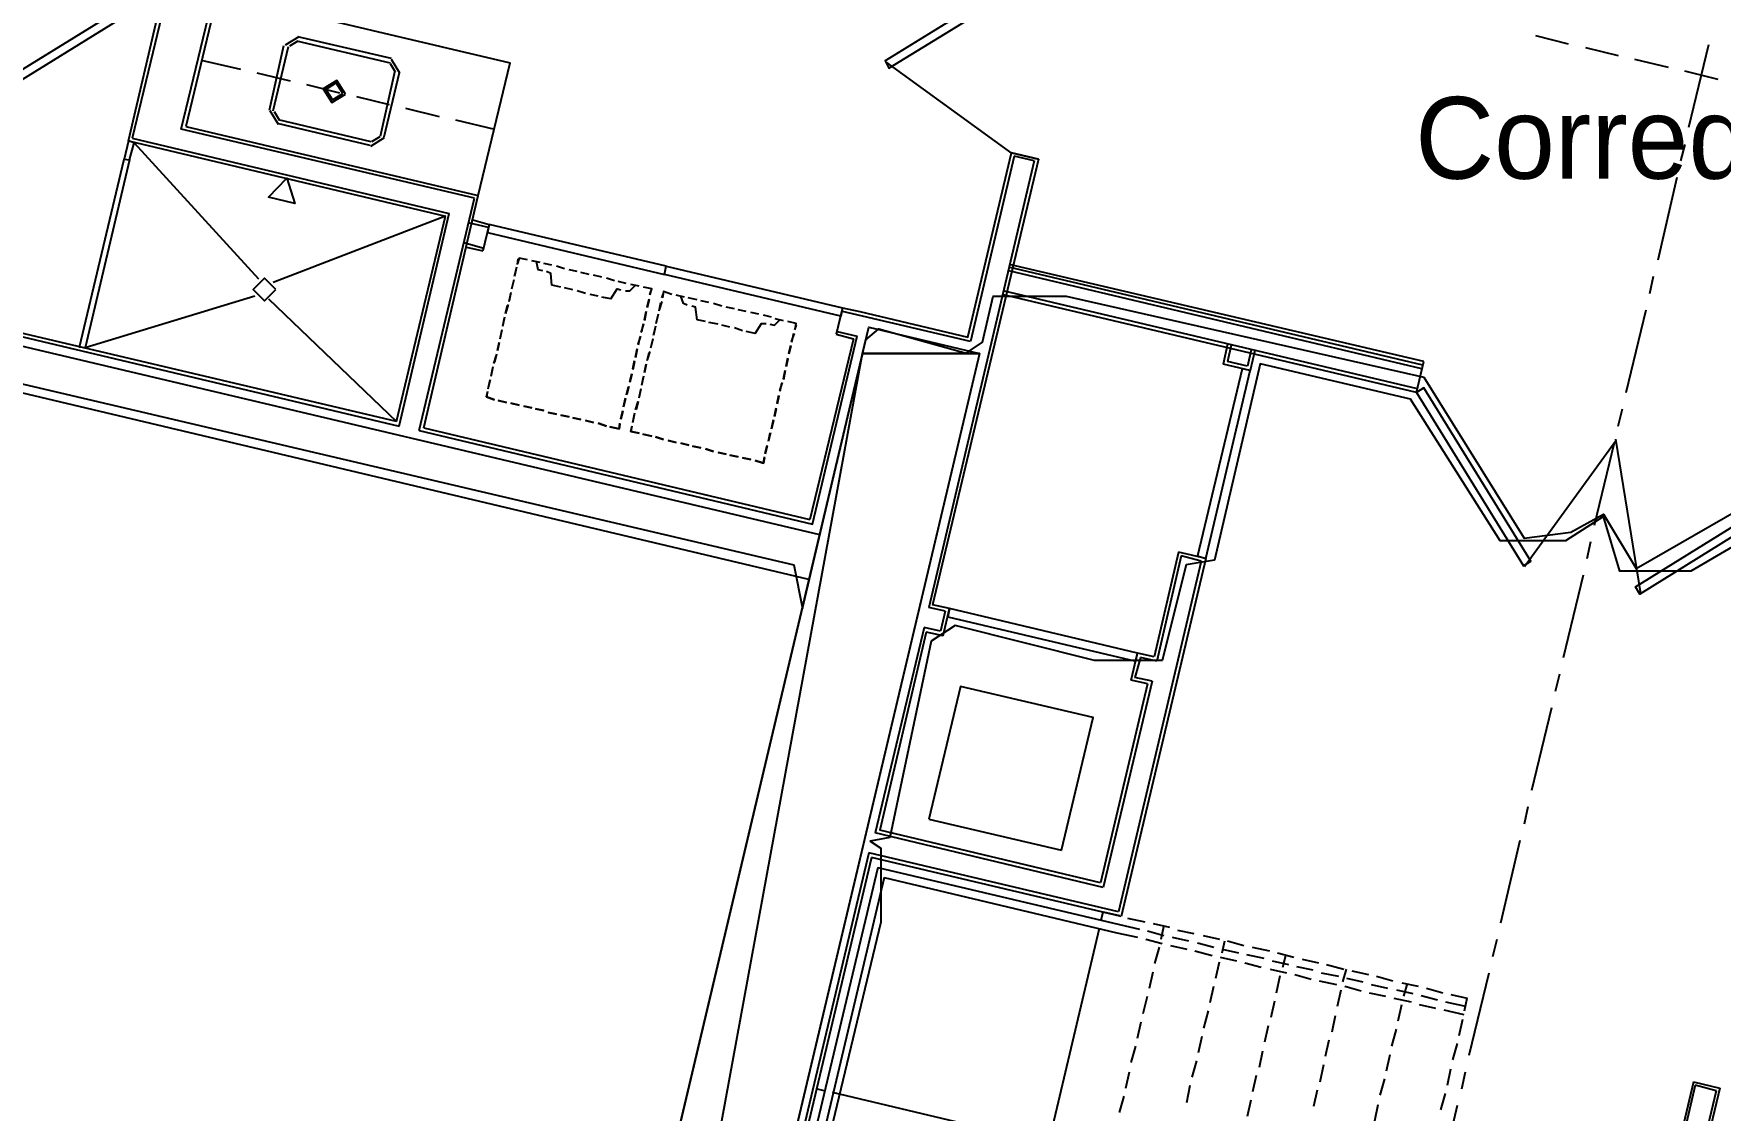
# Model space of a CAD drawing. Header units: feet. Extents: x -84 to 198, y -22 to 181.
# Drawn here: x 55.75 to 80.51, y 93.29 to 109.1 of the extents above; entities that cross this region are included whole.
import ezdxf
from ezdxf.enums import TextEntityAlignment as Align

# ---------------------------------------------------------------- set-up
doc = ezdxf.new("R2010")
doc.units = ezdxf.units.FT
for name, color, linetype in [('A-AREA-COMUN', 252, 'CONTINUOUS'), ('A-AREA-UNIDAD', 30, 'CONTINUOUS'), ('A-LINEA', 7, 'CONTINUOUS'), ('A-LINEA-FINA', 9, 'CONTINUOUS'), ('A-MURO-CONCRETO', 8, 'CONTINUOUS'), ('A-NOMBRE-ESPACIO', 2, 'CONTINUOUS')]:
    doc.layers.add(name, color=color, linetype=linetype)

msp = doc.modelspace()

# ---------------------------------------------------------------- linework, layer by layer
at = {"layer": 'A-AREA-COMUN'}
msp.add_lwpolyline([(49.568, 105.3689), (66.912, 101.2978), (67.04, 100.6578), (67.968, 104.6044), (68.16, 104.7644), (69.44, 104.4089), (69.68, 104.5689), (69.84, 105.2444), (70.912, 105.2444), (76.16, 104.0533), (77.632, 101.6889), (78.32, 101.7778), (78.8, 102.0444), (79.28, 101.2444), (81.44, 102.4889), (82.56, 102.4889), (93.6, 99.8578), (94.848, 104.7644), (96.448, 104.8178), (96.88, 106.7733), (98.16, 106.7733), (104.192, 105.2978)], dxfattribs=at)
at = {"layer": 'A-AREA-UNIDAD'}
msp.add_lwpolyline([(99.6, 103.8044), (98.272, 103.8933), (95.12, 104.6578), (94, 99.8578), (92.832, 99.7333), (82, 102.3289), (80.08, 101.2089), (79.04, 101.2089), (78.8, 102.0089), (78.24, 101.6533), (77.28, 101.6533), (75.968, 103.7333), (73.76, 104.2489), (73.088, 101.3689), (72.672, 101.2978), (72.32, 99.8933), (71.328, 99.8933), (69.28, 100.4089), (68.928, 100.1778), (68.32, 97.2978), (68.032, 97.2444), (68.192, 97.1378), (68.192, 96.0533), (66.432, 88.7289)], dxfattribs=at)
at = {"layer": 'A-LINEA'}
for p, q in [((57.1467, 107.5244), (57.6, 109.4711)), ((57.6667, 109.5111), (57.2, 107.5644)), ((57.92, 107.6978), (58.3867, 109.6444)), ((58.4533, 109.6844), (57.9867, 107.7378)), ((58.4533, 109.6844), (62.7467, 108.6711)), ((59.645, 109.0533), (59.4445, 108.9295)), ((59.6297, 108.9884), (59.5094, 108.9141)), ((59.6133, 108.9911), (60.9867, 108.6711)), ((59.6267, 109.0578), (61, 108.7378)), ((77.8, 109.0711), (78.28, 108.9511)), ((58.2133, 108.7111), (58.7867, 108.5778)), ((59.2133, 107.9778), (59.4267, 108.9244)), ((59.2667, 107.9644), (59.4933, 108.9111)), ((61.1289, 108.5194), (61.005, 108.72)), ((78.5333, 108.8978), (79.0133, 108.7778)), ((79.2533, 108.7244), (79.7467, 108.6044)), ((80.0533, 107.7244), (80.3467, 108.9378)), ((59.0267, 108.5244), (59.52, 108.4044)), ((61.0533, 108.5511), (60.84, 107.5911)), ((61.12, 108.5244), (60.8933, 107.5778)), ((61.064, 108.5348), (60.9897, 108.6551)), ((62.28, 106.7244), (62.7467, 108.6711)), ((68.2575, 108.6828), (70.1145, 107.3385)), ((79.9867, 108.5511), (80.48, 108.4311)), ((59.76, 108.3511), (60.24, 108.2311)), ((59.2178, 107.9695), (59.3416, 107.7689)), ((59.2827, 107.9541), (59.357, 107.8338)), ((60.4933, 108.1778), (60.9733, 108.0578)), ((61.2133, 108.0044), (61.7067, 107.8844)), ((57.9867, 107.7378), (62.28, 106.7244)), ((60.6933, 107.4578), (59.3333, 107.7778)), ((60.7067, 107.5111), (59.3467, 107.8311)), ((61.9467, 107.8311), (62.52, 107.6978)), ((57.1467, 107.5244), (61.8, 106.4178)), ((57.1733, 107.4711), (57.1733, 107.4711)), ((57.2, 107.5644), (61.8533, 106.4578)), ((57.2267, 107.4978), (59.0533, 105.4978)), ((62.2267, 106.6844), (57.92, 107.6978)), ((60.7016, 107.4489), (60.9022, 107.5727)), ((60.717, 107.5138), (60.8373, 107.5881)), ((79.9333, 107.2311), (80, 107.4711)), ((70.44, 107.2311), (68.8933, 100.6711)), ((70.5067, 107.2578), (68.9467, 100.7111)), ((70.1467, 107.2978), (69.5067, 104.5778)), ((70.5067, 107.2578), (70.1067, 107.3511)), ((70.44, 107.2311), (70.1467, 107.2978)), ((79.6, 105.7778), (79.88, 106.9911)), ((61.48, 103.3111), (62.28, 106.7244)), ((61.4133, 103.2711), (62.2267, 106.6844)), ((61.8, 106.4178), (59.2667, 105.4444)), ((61.08, 103.4044), (61.8, 106.4178)), ((61.12, 103.3378), (61.8533, 106.4578)), ((62.1333, 106.3244), (62.4267, 106.2578)), ((62.2, 106.3644), (62.44, 106.2978)), ((62.44, 106.2978), (62.3467, 105.9111)), ((62.0667, 106.0311), (62.36, 105.9511)), ((67.2933, 101.7378), (50.2133, 105.7778)), ((50.3733, 105.8844), (61.12, 103.3378)), ((61.08, 103.4044), (50.3867, 105.9244)), ((62.1067, 105.9644), (62.3467, 105.9111)), ((62.8533, 105.7111), (62.8667, 105.7911)), ((63, 105.7778), (62.88, 105.8044)), ((63.1867, 105.7378), (63.0667, 105.7644)), ((63.1867, 105.7378), (63.0667, 105.7644)), ((62.8, 105.4844), (62.7733, 105.3644)), ((62.84, 105.6711), (62.8133, 105.5378)), ((62.8133, 105.5378), (62.84, 105.6578)), ((63.36, 105.6978), (63.24, 105.7244)), ((63.36, 105.6978), (63.24, 105.7244)), ((63.5467, 105.6444), (63.4267, 105.6844)), ((63.5467, 105.6444), (63.4267, 105.6844)), ((63.7333, 105.6044), (63.6133, 105.6311)), ((63.7333, 105.6044), (63.6133, 105.6311)), ((63.9067, 105.5644), (63.7867, 105.5911)), ((63.9067, 105.5644), (63.7867, 105.5911)), ((64.0933, 105.5244), (63.9733, 105.5511)), ((64.0933, 105.5244), (63.9733, 105.5511)), ((64.28, 105.4711), (64.16, 105.5111)), ((64.28, 105.4711), (64.16, 105.5111)), ((76.1467, 104.2311), (70.0667, 105.6711)), ((76.1333, 104.1778), (70.0667, 105.6178)), ((76.16, 104.2844), (70.08, 105.7111)), ((79.48, 105.2844), (79.5333, 105.5378)), ((67.1333, 101.0844), (49.4133, 105.2844)), ((59, 105.2444), (56.5067, 104.4844)), ((62.76, 105.2978), (62.7333, 105.1778)), ((62.7333, 105.1644), (62.76, 105.2844)), ((62.7733, 105.3511), (62.8, 105.4711)), ((63.4933, 105.3778), (63.36, 105.4044)), ((63.6667, 105.3378), (63.5467, 105.3644)), ((63.8533, 105.2844), (63.7333, 105.3244)), ((64.04, 105.2444), (63.92, 105.2711)), ((64.2267, 105.2044), (64.0933, 105.2311)), ((64.4533, 105.4311), (64.3333, 105.4578)), ((64.4533, 105.4311), (64.3333, 105.4578)), ((64.64, 105.3911), (64.52, 105.4178)), ((64.64, 105.3911), (64.52, 105.4178)), ((64.8267, 105.3511), (64.7067, 105.3778)), ((64.8133, 105.3244), (64.8, 105.2578)), ((64.9733, 105.2178), (65, 105.2844)), ((65.12, 105.2711), (65, 105.3111)), ((65.3067, 105.2311), (65.1867, 105.2578)), ((65.3067, 105.2311), (65.1867, 105.2578)), ((76.0533, 103.8311), (69.9733, 105.2711)), ((76.0667, 103.8844), (69.9867, 105.3244)), ((59.2, 105.2044), (61.08, 103.4044)), ((62.72, 105.1244), (62.68, 104.9911)), ((62.68, 104.9911), (62.7067, 105.1111)), ((64.72, 104.8978), (64.7467, 105.0178)), ((64.7467, 105.0178), (64.72, 104.8844)), ((64.76, 105.0844), (64.7867, 105.2044)), ((64.7867, 105.1911), (64.76, 105.0711)), ((64.9733, 105.1644), (64.9333, 105.0444)), ((64.9333, 105.0311), (64.96, 105.1511)), ((65.4933, 105.1911), (65.36, 105.2178)), ((65.4933, 105.1911), (65.36, 105.2178)), ((65.6667, 105.1511), (65.5467, 105.1778)), ((65.6667, 105.1511), (65.5467, 105.1778)), ((65.8533, 105.0978), (65.7333, 105.1378)), ((65.8533, 105.0978), (65.7333, 105.1378)), ((66.04, 105.0578), (65.92, 105.0844)), ((66.04, 105.0578), (65.92, 105.0844)), ((66.2133, 105.0178), (66.0933, 105.0444)), ((66.2133, 105.0178), (66.0933, 105.0444)), ((66.4, 104.9778), (66.28, 105.0044)), ((66.4, 104.9778), (66.28, 105.0044)), ((67.6267, 105.0711), (67.5333, 104.6844)), ((67.6267, 105.0711), (67.88, 105.0178)), ((67.92, 104.9511), (67.6267, 105.0178)), ((79.1333, 103.8311), (79.4267, 105.0444)), ((62.6267, 104.7511), (62.6, 104.6311)), ((62.6, 104.6178), (62.6267, 104.7378)), ((62.6667, 104.9378), (62.64, 104.8178)), ((62.64, 104.8044), (62.6667, 104.9244)), ((64.7067, 104.8311), (64.6667, 104.7111)), ((64.68, 104.7244), (64.7067, 104.8444)), ((64.88, 104.8044), (64.8533, 104.6711)), ((64.8533, 104.6711), (64.88, 104.7911)), ((64.92, 104.9778), (64.8933, 104.8578)), ((64.8933, 104.8444), (64.92, 104.9644)), ((65.6133, 104.8711), (65.4933, 104.8978)), ((65.8, 104.8311), (65.6667, 104.8578)), ((65.9733, 104.7911), (65.8533, 104.8178)), ((66.16, 104.7378), (66.04, 104.7778)), ((66.5867, 104.9378), (66.4667, 104.9644)), ((66.5867, 104.9378), (66.4667, 104.9644)), ((66.76, 104.8844), (66.64, 104.9111)), ((66.76, 104.8844), (66.64, 104.9111)), ((66.9467, 104.8444), (66.8267, 104.8711)), ((66.9467, 104.8178), (66.92, 104.7511)), ((69.5067, 104.5778), (67.92, 104.9511)), ((56.48, 104.5378), (56.48, 104.5378)), ((62.5867, 104.5644), (62.56, 104.4444)), ((62.56, 104.4444), (62.5867, 104.5644)), ((64.6267, 104.5378), (64.6667, 104.6578)), ((64.6533, 104.6444), (64.6267, 104.5244)), ((64.84, 104.6178), (64.8133, 104.4978)), ((64.8133, 104.4844), (64.84, 104.6044)), ((66.3467, 104.6978), (66.2133, 104.7244)), ((66.84, 104.4044), (66.8667, 104.5244)), ((66.8667, 104.5111), (66.84, 104.3911)), ((66.88, 104.5778), (66.92, 104.6978)), ((66.9067, 104.6978), (66.88, 104.5644)), ((67.7867, 104.6178), (67.1467, 101.9644)), ((67.5333, 104.6844), (67.7867, 104.6178)), ((67.5467, 104.7244), (67.84, 104.6578)), ((73.28, 104.5378), (73.2133, 104.2444)), ((73.3333, 104.5244), (73.28, 104.2844)), ((62.5067, 104.2578), (62.5467, 104.3778)), ((62.5467, 104.3911), (62.52, 104.2711)), ((64.5467, 104.1778), (64.5733, 104.2978)), ((64.5733, 104.2844), (64.5467, 104.1644)), ((64.5867, 104.3511), (64.6133, 104.4711)), ((64.6133, 104.4711), (64.5867, 104.3378)), ((64.7467, 104.2444), (64.72, 104.1244)), ((64.72, 104.1244), (64.7467, 104.2444)), ((64.8, 104.4311), (64.76, 104.3111)), ((64.76, 104.2978), (64.7867, 104.4178)), ((66.8, 104.2178), (66.8267, 104.3378)), ((66.8267, 104.3244), (66.8, 104.2044)), ((73.6133, 104.1511), (73.2133, 104.2444)), ((73.5733, 104.2178), (73.28, 104.2844)), ((73.6267, 104.4578), (73.5733, 104.2178)), ((73.68, 104.4444), (73.6133, 104.1511)), ((76.0533, 103.8311), (76.16, 104.2844)), ((62.4533, 104.0178), (62.4267, 103.8978)), ((62.4267, 103.8844), (62.4533, 104.0178)), ((62.4933, 104.2044), (62.4667, 104.0844)), ((62.4667, 104.0711), (62.4933, 104.1911)), ((64.5067, 103.9911), (64.5333, 104.1111)), ((64.5333, 104.0978), (64.5067, 103.9778)), ((64.7067, 104.0711), (64.68, 103.9511)), ((64.68, 103.9378), (64.7067, 104.0578)), ((66.76, 104.0311), (66.7867, 104.1511)), ((66.7867, 104.1511), (66.76, 104.0178)), ((62.4133, 103.8444), (62.4, 103.7644)), ((62.4, 103.7644), (62.52, 103.7244)), ((64.4133, 103.6178), (64.44, 103.7511)), ((64.48, 103.9111), (64.4533, 103.7911)), ((64.4667, 103.8044), (64.4933, 103.9244)), ((64.6667, 103.8844), (64.64, 103.7644)), ((64.64, 103.7511), (64.6667, 103.8711)), ((66.6667, 103.6711), (66.6933, 103.7911)), ((66.6933, 103.7778), (66.6667, 103.6578)), ((66.7067, 103.8578), (66.7467, 103.9778)), ((66.7333, 103.9644), (66.7067, 103.8444)), ((62.5733, 103.7111), (62.6933, 103.6844)), ((62.6933, 103.6844), (62.5733, 103.7111)), ((62.76, 103.6711), (62.88, 103.6444)), ((62.88, 103.6444), (62.76, 103.6711)), ((62.9467, 103.6311), (63.0667, 103.6044)), ((63.0667, 103.6044), (62.9467, 103.6311)), ((63.12, 103.5911), (63.24, 103.5644)), ((63.24, 103.5644), (63.12, 103.5911)), ((63.3067, 103.5378), (63.4267, 103.5111)), ((63.4267, 103.5111), (63.3067, 103.5378)), ((63.4933, 103.4978), (63.6133, 103.4711)), ((63.6133, 103.4711), (63.4933, 103.4978)), ((64.3733, 103.4444), (64.4, 103.5644)), ((64.4, 103.5511), (64.3733, 103.4311)), ((64.44, 103.7378), (64.4133, 103.6178)), ((64.5733, 103.5244), (64.5467, 103.4044)), ((64.5467, 103.3911), (64.5733, 103.5111)), ((64.5867, 103.5778), (64.6267, 103.6978)), ((64.6267, 103.6978), (64.6, 103.5778)), ((66.6267, 103.4844), (66.6533, 103.6044)), ((66.6533, 103.5911), (66.6267, 103.4711)), ((79.0133, 103.3378), (79.08, 103.5911)), ((61.48, 103.3111), (67.1467, 101.9644)), ((63.6667, 103.4578), (63.7867, 103.4311)), ((63.7867, 103.4311), (63.6667, 103.4578)), ((63.8533, 103.4178), (63.9733, 103.3911)), ((63.9733, 103.3911), (63.8533, 103.4178)), ((64.04, 103.3778), (64.16, 103.3378)), ((64.16, 103.3378), (64.04, 103.3778)), ((64.5333, 103.3378), (64.52, 103.2578)), ((64.52, 103.2578), (64.64, 103.2311)), ((66.5867, 103.2978), (66.6133, 103.4311)), ((66.6133, 103.4178), (66.5867, 103.2978)), ((64.6933, 103.2178), (64.8267, 103.1911)), ((64.8267, 103.1911), (64.6933, 103.2178)), ((64.88, 103.1778), (65, 103.1378)), ((65, 103.1378), (64.88, 103.1778)), ((65.0667, 103.1244), (65.1867, 103.0978)), ((65.1867, 103.0978), (65.0667, 103.1244)), ((65.2533, 103.0844), (65.3733, 103.0578)), ((65.3733, 103.0578), (65.2533, 103.0844)), ((65.4267, 103.0444), (65.5467, 103.0178)), ((65.5467, 103.0178), (65.4267, 103.0444)), ((65.6133, 103.0044), (65.7333, 102.9644)), ((65.7333, 102.9644), (65.6133, 103.0044)), ((66.4933, 102.9378), (66.52, 103.0578)), ((66.52, 103.0444), (66.4933, 102.9244)), ((66.56, 103.2311), (66.5333, 103.1111)), ((66.5467, 103.1244), (66.5733, 103.2444)), ((77.6416, 101.2752), (78.9859, 103.1322)), ((78.6667, 101.8844), (78.96, 103.0978)), ((78.9741, 103.1433), (79.3438, 100.8808)), ((65.8, 102.9511), (65.92, 102.9244)), ((65.92, 102.9244), (65.8, 102.9511)), ((65.9733, 102.9111), (66.0933, 102.8844)), ((66.0933, 102.8844), (65.9733, 102.9111)), ((66.16, 102.8711), (66.28, 102.8444)), ((66.28, 102.8444), (66.16, 102.8711)), ((78.56, 101.3911), (78.6133, 101.6444)), ((72.8933, 101.3511), (71.68, 96.2044)), ((72.96, 101.3911), (71.72, 96.1378)), ((72.56, 101.4844), (72.2, 99.9511)), ((72.6, 101.4311), (72.24, 99.8844)), ((72.96, 101.3911), (72.56, 101.4844)), ((72.8933, 101.3511), (72.6, 101.4311)), ((78.2133, 99.9378), (78.5067, 101.1511)), ((69.1333, 100.6178), (68.8933, 100.6711)), ((69.2, 100.6578), (68.9467, 100.7111)), ((69.1333, 100.6178), (69.0667, 100.3244)), ((69.1067, 100.2578), (69.2, 100.6578)), ((68.8267, 100.3778), (68.1067, 97.3644)), ((68.8533, 100.3111), (68.1733, 97.4044)), ((69.0667, 100.3244), (68.8267, 100.3778)), ((69.1067, 100.2578), (68.8533, 100.3111)), ((71.8667, 99.6044), (71.96, 100.0044)), ((72, 99.9378), (71.92, 99.6444)), ((72.2, 99.9511), (71.96, 100.0044)), ((72.24, 99.8844), (72, 99.9378)), ((72.1067, 99.5511), (71.4133, 96.6311)), ((72.1733, 99.5911), (71.4533, 96.5644)), ((72.1067, 99.5511), (71.8667, 99.6044)), ((72.1733, 99.5911), (71.92, 99.6444)), ((78.0933, 99.4444), (78.16, 99.6978)), ((77.7467, 97.9911), (78.04, 99.2044)), ((68.8933, 97.5644), (70.84, 97.1111)), ((77.64, 97.4978), (77.6933, 97.7511)), ((71.4533, 96.5644), (68.1067, 97.3644)), ((71.4133, 96.6311), (68.1733, 97.4044)), ((68.0133, 97.0711), (65.96, 88.4178)), ((71.68, 96.2044), (68.0133, 97.0711)), ((77.2933, 96.0444), (77.5733, 97.2578)), ((68.0533, 97.0044), (66.0133, 88.4178)), ((68.1467, 96.8578), (66.16, 88.5111)), ((71.72, 96.1378), (68.0533, 97.0044)), ((68.1467, 96.8578), (71.6933, 96.0178)), ((68.24, 96.7111), (66.32, 88.6044)), ((68.24, 96.7111), (71.6533, 95.8978)), ((71.4267, 96.0844), (71.4533, 96.2044)), ((71.4533, 96.2044), (71.6933, 96.1511)), ((71.8133, 96.1111), (72.0667, 96.0578)), ((70.6533, 92.7911), (71.4, 95.9644)), ((71.6533, 95.8978), (71.96, 95.8311)), ((71.6933, 96.0178), (71.9867, 95.9511)), ((72.1067, 95.9244), (72.3467, 95.8578)), ((72.1867, 96.0311), (72.4267, 95.9778)), ((72.3067, 95.8044), (72.3467, 95.9911)), ((72.4667, 95.8311), (72.7067, 95.7778)), ((72.5467, 95.9378), (72.7867, 95.8844)), ((72.92, 95.8578), (73.16, 95.8044)), ((72.08, 95.8044), (72.32, 95.7378)), ((72.2133, 95.4444), (72.28, 95.6844)), ((72.44, 95.7111), (72.68, 95.6578)), ((72.8, 95.6311), (73.0533, 95.5644)), ((72.84, 95.7511), (73.08, 95.6844)), ((73.2, 95.6044), (73.24, 95.7778)), ((73.2, 95.6578), (73.44, 95.6044)), ((73.28, 95.7778), (73.52, 95.7111)), ((73.56, 95.5778), (73.8133, 95.5244)), ((73.64, 95.6844), (73.8933, 95.6311)), ((74.0133, 95.6044), (74.2533, 95.5378)), ((77.1733, 95.5511), (77.24, 95.8044)), ((73.1067, 95.2311), (73.16, 95.4711)), ((73.1733, 95.5378), (73.4133, 95.4844)), ((73.5333, 95.4578), (73.7733, 95.3911)), ((73.9067, 95.3644), (74.1467, 95.3111)), ((73.9333, 95.4844), (74.1733, 95.4311)), ((74.0933, 95.3911), (74.1333, 95.5644)), ((74.2933, 95.4044), (74.5333, 95.3511)), ((74.3733, 95.5111), (74.6133, 95.4578)), ((74.7333, 95.4311), (74.9867, 95.3644)), ((74.9733, 95.1778), (75.0267, 95.3644)), ((75.1067, 95.3378), (75.3467, 95.2844)), ((72.1333, 95.0844), (72.1867, 95.3244)), ((73.0267, 94.8711), (73.08, 95.1111)), ((74, 95.0178), (74.0533, 95.2711)), ((74.2667, 95.2844), (74.5067, 95.2178)), ((74.6267, 95.1911), (74.88, 95.1378)), ((74.6533, 95.3111), (74.9067, 95.2578)), ((75, 95.1111), (75.24, 95.0444)), ((75.0267, 95.2311), (75.2667, 95.1778)), ((75.3867, 95.1378), (75.6267, 95.0844)), ((75.4667, 95.2578), (75.7067, 95.1911)), ((75.84, 95.1644), (76.08, 95.1111)), ((75.8667, 94.9644), (75.92, 95.1511)), ((76.2, 95.0844), (76.44, 95.0178)), ((76.8267, 94.0978), (77.12, 95.3111)), ((72.04, 94.7111), (72.1067, 94.9644)), ((73.92, 94.6578), (73.9733, 94.8978)), ((74.8933, 94.8178), (74.9467, 95.0578)), ((75.36, 95.0178), (75.6, 94.9644)), ((75.72, 94.9378), (75.9733, 94.8844)), ((75.76, 95.0578), (76, 95.0044)), ((75.7867, 94.6044), (75.84, 94.8444)), ((76.0933, 94.8444), (76.3333, 94.7911)), ((76.12, 94.9778), (76.36, 94.9111)), ((76.48, 94.8844), (76.7733, 94.8178)), ((76.56, 94.9911), (76.8, 94.9378)), ((76.76, 94.7511), (76.8, 94.9378)), ((71.96, 94.3511), (72.0133, 94.5911)), ((72.9333, 94.4978), (73, 94.7511)), ((74.8133, 94.4444), (74.8667, 94.6844)), ((76.4533, 94.7644), (76.7467, 94.6978)), ((76.68, 94.3911), (76.7333, 94.6311)), ((72.8533, 94.1378), (72.9067, 94.3778)), ((73.8267, 94.2978), (73.88, 94.5378)), ((75.6933, 94.2311), (75.76, 94.4844)), ((71.8667, 93.9911), (71.9333, 94.2311)), ((73.7467, 93.9244), (73.8, 94.1644)), ((74.72, 94.0844), (74.7733, 94.3244)), ((75.6133, 93.8711), (75.6667, 94.1111)), ((76.5867, 94.0311), (76.6533, 94.2711)), ((71.7867, 93.6178), (71.84, 93.8578)), ((72.76, 93.7778), (72.8267, 94.0178)), ((74.64, 93.7111), (74.6933, 93.9644)), ((76.5067, 93.6578), (76.56, 93.8978)), ((76.72, 93.6044), (76.7733, 93.8578)), ((67.36, 93.5778), (67.24, 93.6044)), ((72.68, 93.4044), (72.7333, 93.6578)), ((73.6533, 93.5644), (73.7067, 93.8044)), ((75.52, 93.5111), (75.5867, 93.7511)), ((80.12, 93.7111), (78.1733, 85.5378)), ((80.1467, 93.6578), (78.2267, 85.5244)), ((80.5067, 93.6178), (78.5733, 85.4444)), ((80.12, 93.7111), (80.5067, 93.6178)), ((80.4533, 93.5778), (80.1467, 93.6578)), ((70.4, 92.8578), (67.48, 93.5511)), ((71.6933, 93.2578), (71.76, 93.4978)), ((73.5733, 93.2044), (73.6267, 93.4444)), ((74.5467, 93.3511), (74.6, 93.5911)), ((75.44, 93.1378), (75.4933, 93.3778)), ((76.3733, 92.1511), (76.6533, 93.3644)), ((76.4133, 93.2978), (76.48, 93.5378)), ((80.4533, 93.5778), (78.52, 85.4578))]:
    msp.add_line(p, q, dxfattribs=at)
for points in [[(70.8, 110.2711), (68.2533, 108.6978), (68.3067, 108.5911), (70.8667, 110.1644), (70.8, 110.2711)], [(57.36, 109.5244), (54.8133, 107.9511), (54.7467, 108.0578), (57.2933, 109.6311), (57.36, 109.5244)], [(60.3289, 108.2127), (60.205, 108.4133), (60.0045, 108.2895), (60.1283, 108.0889), (60.3289, 108.2127)], [(60.2899, 108.2219), (60.1958, 108.3744), (60.0434, 108.2803), (60.1375, 108.1278), (60.2899, 108.2219)], [(57.16, 107.2444), (57.2267, 107.4978), (57.1467, 107.5244), (57.08, 107.2578), (57.16, 107.2444)], [(57.16, 107.2444), (56.5067, 104.4844), (56.4267, 104.4978), (57.08, 107.2578), (57.16, 107.2444)], [(57.1333, 107.2978), (57.1333, 107.2978), (57.1333, 107.2978)], [(67.88, 105.0178), (69.4667, 104.6444), (70.1067, 107.3511), (70.5067, 107.2578)], [(57.1067, 107.2044), (57.1067, 107.2044), (57.1067, 107.2044)], [(62.4133, 106.1778), (65.0133, 105.5644), (65.04, 105.6844), (62.44, 106.2978), (62.4133, 106.1778)], [(63, 105.7778), (62.88, 105.8044), (62.8533, 105.7244)], [(63.2267, 105.6178), (63.16, 105.6311), (63.1333, 105.7511)], [(59.3067, 105.3444), (59.14, 105.5111), (58.9733, 105.3444), (59.14, 105.1778), (59.3067, 105.3444)], [(63.36, 105.4044), (63.3467, 105.5778), (63.28, 105.6044)], [(67.6, 104.9511), (65.0133, 105.5644), (65.04, 105.6844), (67.6267, 105.0711), (67.6, 104.9511)], [(64.2267, 105.2044), (64.32, 105.3511), (64.3733, 105.3378)], [(64.44, 105.3244), (64.5067, 105.3244), (64.5867, 105.4044)], [(64.8, 105.2711), (64.8267, 105.3511), (64.7067, 105.3778)], [(65.12, 105.2711), (65, 105.3111), (64.9867, 105.2178)], [(65.3467, 105.1111), (65.2933, 105.1378), (65.2533, 105.2444)], [(65.4933, 104.8978), (65.4667, 105.0844), (65.4133, 105.0978)], [(69.64, 104.4044), (61.92, 71.8044), (60.2933, 72.1778), (68.0133, 104.7911), (69.64, 104.4044)], [(66.3467, 104.6978), (66.44, 104.8444), (66.5067, 104.8444)], [(66.56, 104.8311), (66.6267, 104.8178), (66.7067, 104.8978)], [(66.9333, 104.7644), (66.9467, 104.8444), (66.8267, 104.8711)], [(61.4133, 103.2711), (67.1867, 101.8978), (67.84, 104.6578)], [(72.96, 101.3911), (73.6133, 104.1511), (73.4933, 104.1778), (72.84, 101.4311), (72.96, 101.3911)], [(62.52, 103.7244), (62.4, 103.7644), (62.4133, 103.8311)], [(76.0533, 103.8311), (77.6267, 101.2844), (77.7333, 101.3511), (76.16, 103.8978), (76.0533, 103.8311)], [(64.2133, 103.3244), (64.3467, 103.2978), (64.36, 103.3778)], [(64.36, 103.3644), (64.3467, 103.2978), (64.2133, 103.3244)], [(64.64, 103.2311), (64.52, 103.2578), (64.5333, 103.3244)], [(66.3467, 102.8311), (66.4667, 102.7911), (66.48, 102.8844)], [(66.48, 102.8711), (66.4667, 102.7911), (66.3467, 102.8311)], [(81.8933, 102.4578), (79.3333, 100.8711), (79.2667, 100.9778), (81.8267, 102.5644), (81.8933, 102.4578)], [(71.96, 100.0044), (69.2, 100.6578), (69.1733, 100.5378), (71.9333, 99.8844), (71.96, 100.0044)], [(70.84, 97.1111), (71.3067, 99.0578), (69.36, 99.5111), (68.8933, 97.5644)]]:
    msp.add_lwpolyline(points, dxfattribs=at)
at = {"layer": 'A-LINEA-FINA'}
msp.add_lwpolyline([(59.5867, 106.6044), (59.2, 106.6978), (59.4667, 106.9778), (59.5867, 106.6044), (59.5867, 106.6044)], dxfattribs=at)
at = {"layer": 'A-MURO-CONCRETO'}
for points in [[(68.0133, 104.7911), (69.64, 104.4044), (67.92, 104.4044), (68.0133, 104.7911), (68.0133, 104.7911)], [(67.92, 104.4044), (60.2933, 72.1778), (62.0133, 72.1778), (67.92, 104.4044)], [(67.92, 104.4044), (69.64, 104.4044), (62.0133, 72.1778), (67.92, 104.4044), (67.92, 104.4044)]]:
    msp.add_lwpolyline(points, dxfattribs=at)

# ---------------------------------------------------------------- texts
at = {"layer": 'A-NOMBRE-ESPACIO'}
msp.add_text('Corredor', height=1.2, dxfattribs=at).set_placement((79.2, 106.9689), align=Align.CENTER)

doc.saveas('drawing.dxf')
